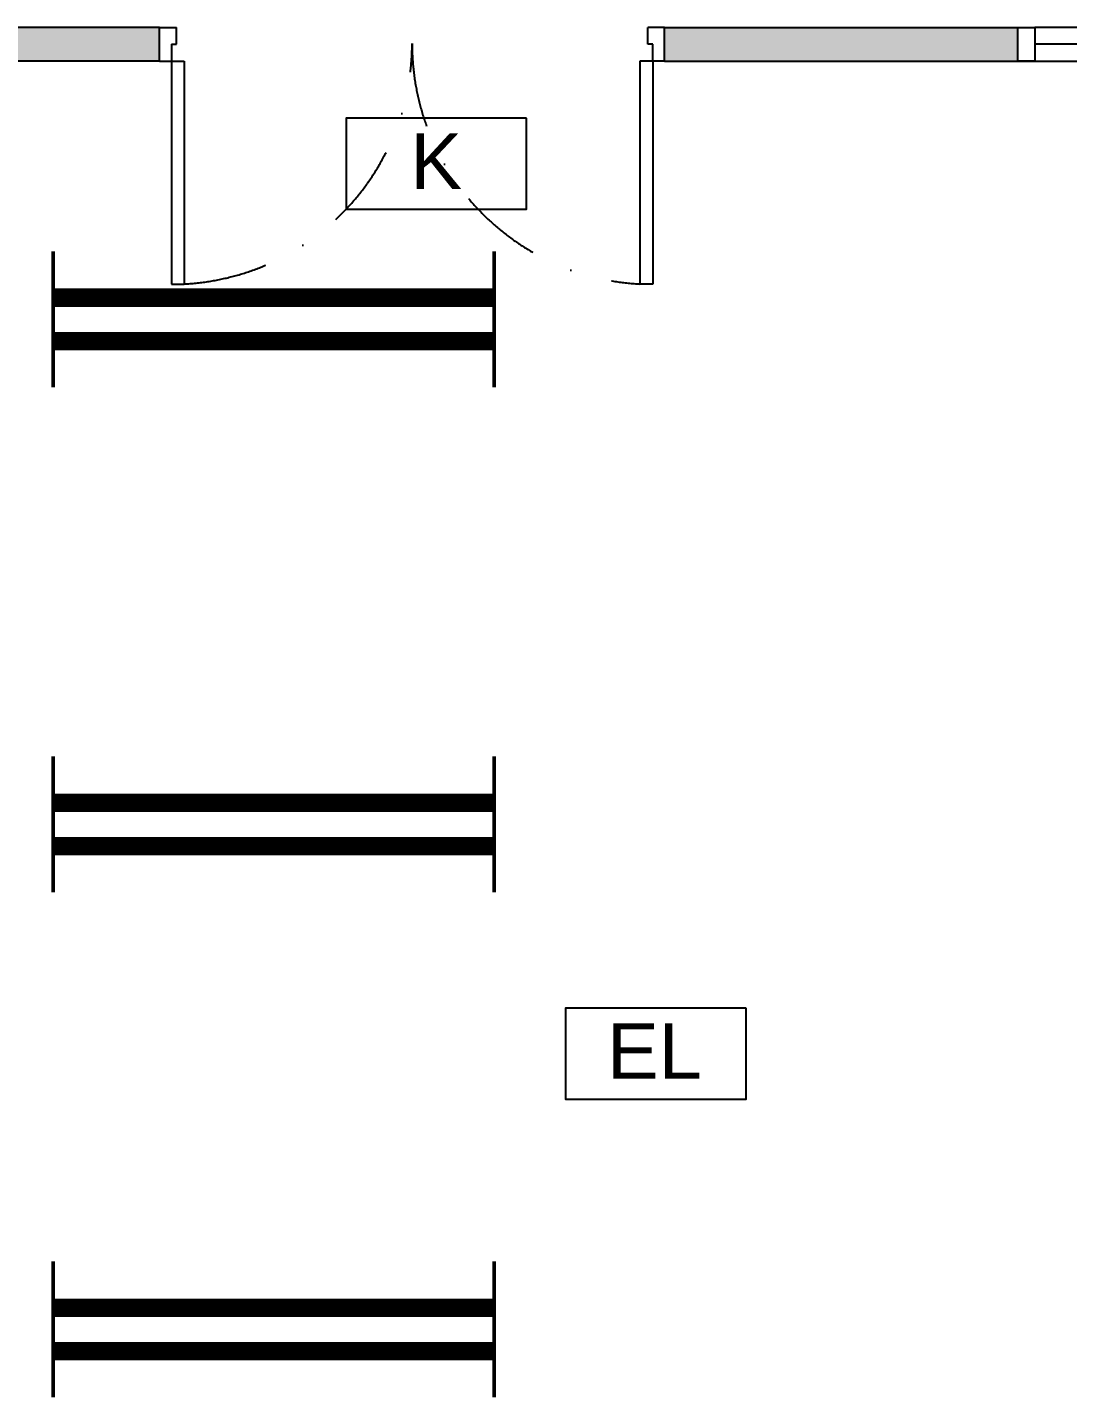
# Model space of a CAD drawing. Header units: inches. Extents: x -106706990 to 300603, y -86718466 to 1728185.
# Drawn here: x 33296 to 36386, y 34129 to 38204 of the extents above; entities that cross this region are included whole.
import ezdxf

# ---------------------------------------------------------------- set-up
doc = ezdxf.new("R2010")
doc.units = ezdxf.units.IN
doc.header["$MEASUREMENT"] = 0
doc.linetypes.add('DASHDOT', pattern=[1, 0.5, -0.25, 0, -0.25])
for name, color, linetype in [('A-DOOR', 9, 'Continuous'), ('A-HATCH', 8, 'Continuous'), ('A-PARTITION', 4, 'Continuous'), ('A-WIN', 9, 'Continuous'), ('EL LIGHT', 6, 'Continuous'), ('K LIGHT', 3, 'Continuous'), ('LAMP', 5, 'Continuous')]:
    doc.layers.add(name, color=color, linetype=linetype)
doc.styles.add('arial', font='arial.ttf')

# ---------------------------------------------------------------- blocks, each defined once
blk = doc.blocks.new('YBC 236')
at = {"layer": 'LAMP'}
for points, const_width in [([(-134681.8, 193808.3), (-134681.8, 193533.1)], 10.9), ([(-133371.4, 193808.3), (-133371.4, 193533.1)], 10.9), ([(-134681.8, 193670.7), (-133371.4, 193670.7)], 54.6), ([(-134681.8, 193679.4), (-134681.8, 193404.2)], 10.9), ([(-133371.4, 193679.4), (-133371.4, 193404.2)], 10.9), ([(-134681.8, 193541.8), (-133371.4, 193541.8)], 54.6)]:
    blk.add_lwpolyline(points, dxfattribs=dict(at, const_width=const_width))
blk = doc.blocks.new('*U231')
at = {"layer": 'LAMP'}
blk.add_blockref('YBC 236', (134026.6, -193606.2, -5.5), dxfattribs=at)
blk = doc.blocks.new('*U232')
at = {"layer": 'LAMP', "color": 0, "linetype": 'ByBlock', "lineweight": -2, "transparency": 16777216}
for p in [(0, 3000), (0, 1500), (0, 0)]:
    blk.add_blockref('*U231', p, dxfattribs=at)
blk = doc.blocks.new('EXIT LAMP')
at = {"layer": 'K LIGHT', "color": 3}
blk.add_lwpolyline([(54141.1, 5237.4), (53604.6, 5237.4), (53604.6, 4967.1), (54141.1, 4967.1)], close=True, dxfattribs=at)
at = {"layer": 'K LIGHT', "color": 3, "style": 'arial'}
blk.add_text('K', height=164.8, dxfattribs=at).set_placement((53795.7, 5027.4))
blk = doc.blocks.new('EMERGENCY LIGHT')
at = {"layer": 'EL LIGHT', "color": 6}
blk.add_lwpolyline([(49517.9, 4899.8), (48981.4, 4899.8), (48981.4, 4629.5), (49517.9, 4629.5)], close=True, dxfattribs=at)
at = {"layer": 'EL LIGHT', "color": 6, "style": 'arial'}
blk.add_text('EL', height=164.84, dxfattribs=at).set_placement((49104.8, 4689.8))

msp = doc.modelspace()

# ---------------------------------------------------------------- hatches: boundary and pattern name
at = {"layer": 'A-HATCH'}
h = msp.add_hatch(dxfattribs=at)
h.set_pattern_fill('DOTS', color=8, scale=800)
h.set_pattern_definition([(0, (2570.67, -195605.69), (25, 50), [0, -50])])
h.paths.add_polyline_path([(33688.8, 38204.4), (32188.8, 38204.4), (32188.8, 33704.4), (32288.8, 33704.4), (32288.8, 38104.4), (33688.8, 38104.4)])
h.paths.add_polyline_path([(36238.8, 38204.4), (35338.8, 38204.4), (35338.8, 38104.4), (36238.8, 38104.4)])
h.paths.add_polyline_path([(35338.8, 38204.4), (35188.8, 38204.4), (35188.8, 38104.4), (35338.8, 38104.4)])
h.paths.add_polyline_path([(40288.8, 38204.4), (39238.8, 38204.4), (39238.8, 38104.4), (40288.8, 38104.4)])
h.paths.add_polyline_path([(42763.8, 38204.4), (41338.8, 38204.4), (41338.8, 38104.4), (42763.8, 38104.4)])
h.paths.add_polyline_path([(41338.8, 38204.4), (41188.8, 38204.4), (41188.8, 38104.4), (41338.8, 38104.4)])

# ---------------------------------------------------------------- linework, layer by layer
at = {"layer": 'A-DOOR', "color": 8, "linetype": 'Continuous'}
for p, q in [((35188.8, 38204.4), (35138.8, 38204.4)), ((35138.8, 38154.4), (35138.8, 38204.4)), ((35188.8, 38104.4), (35188.8, 38204.4)), ((35153.8, 38154.4), (35138.8, 38154.4)), ((35153.8, 38104.4), (35153.8, 38154.4)), ((35188.8, 38104.4), (35153.8, 38104.4))]:
    msp.add_line(p, q, dxfattribs=at)
at = {"layer": 'A-DOOR', "color": 8}
for p, q in [((33723.8, 38104.4), (33723.8, 37442.4)), ((33761.8, 38104.4), (33761.8, 37442.4)), ((35115.8, 38104.4), (35115.8, 37442.4)), ((35153.8, 38104.4), (35115.8, 38104.4)), ((35153.8, 38104.4), (35153.8, 37442.4)), ((33723.8, 37442.4), (33761.8, 37442.4)), ((35153.8, 37442.4), (35115.8, 37442.4))]:
    msp.add_line(p, q, dxfattribs=at)
at = {"layer": 'A-DOOR', "color": 8, "linetype": 'DASHDOT', "ltscale": 500}
for centre, start, end in [((33723.8, 38156.4), 273.0465, 0), ((35153.8, 38156.4), 180, 266.9535)]:
    msp.add_arc(centre, 715, start, end, dxfattribs=at)
at = {"layer": 'A-PARTITION', "color": 8}
for p, q in [((33688.8, 38204.4), (32188.8, 38204.4)), ((33688.8, 38204.4), (33738.8, 38204.4)), ((33688.8, 38104.4), (33688.8, 38204.4)), ((33738.8, 38154.4), (33738.8, 38204.4)), ((35188.8, 38204.4), (36288.8, 38204.4)), ((33723.8, 38154.4), (33738.8, 38154.4)), ((33723.8, 38154.4), (33723.8, 38104.4)), ((33688.8, 38104.4), (32288.8, 38104.4)), ((33688.8, 38104.4), (33723.8, 38104.4)), ((33723.8, 38104.4), (33761.8, 38104.4)), ((35188.8, 38104.4), (36288.8, 38104.4))]:
    msp.add_line(p, q, dxfattribs=at)
at = {"layer": 'A-WIN', "color": 8, "ltscale": 790000000.0}
for p, q in [((37688.8, 38204.4), (36288.8, 38204.4)), ((36288.8, 38104.4), (37688.8, 38104.4))]:
    msp.add_line(p, q, dxfattribs=at)
at = {"layer": 'A-WIN', "color": 8}
msp.add_line((37688.8, 38154.4), (36288.8, 38154.4), dxfattribs=at)
msp.add_lwpolyline([(36238.8, 38204.4), (36288.8, 38204.4), (36288.8, 38104.4), (36238.8, 38104.4)], close=True, dxfattribs=at)

# ---------------------------------------------------------------- block references
at = {"layer": 'LAMP', "color": 0}
for name, p in [('EXIT LAMP', (-19362, 32697.4)), ('*U232', (34027.9, 34337.3, -5.5)), ('EMERGENCY LIGHT', (-14086.7, 30392))]:
    msp.add_blockref(name, p, dxfattribs=at)

doc.saveas('drawing.dxf')
